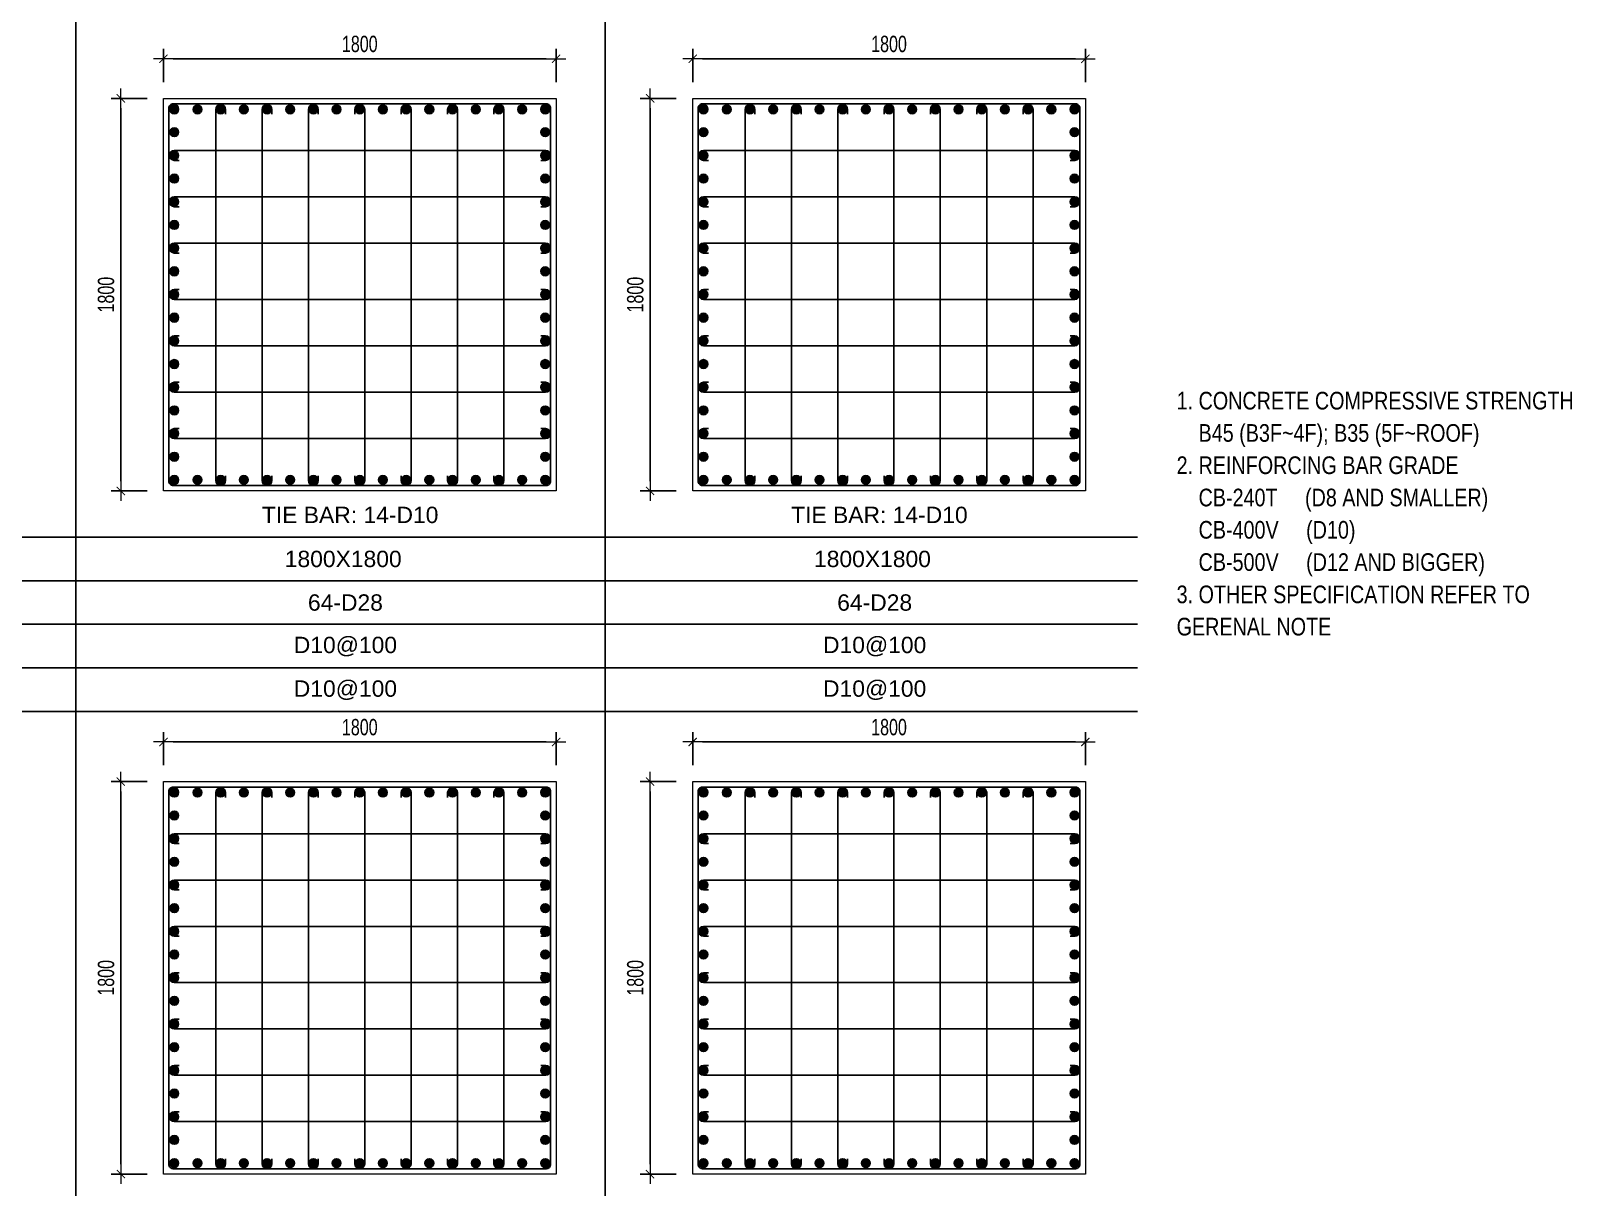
# Model space of a CAD drawing. Header units: millimetres. Extents: x 49323 to 380960, y -6102 to 181761.
# Drawn here: x 373276 to 380342, y 75208 to 80510 of the extents above; entities that cross this region are included whole.
import ezdxf
from ezdxf.enums import TextEntityAlignment as Align

# ---------------------------------------------------------------- set-up
doc = ezdxf.new("R2010")
doc.units = ezdxf.units.MM
doc.linetypes.add('CENTER2', pattern=[1.125, 0.75, -0.125, 0.125, -0.125])
doc.layers.get('Defpoints').update_dxf_attribs({"color": 151, "lineweight": 9})
for name, color, linetype in [('2', 2, 'Continuous'), ('CEN', 1, 'CENTER2'), ('STL', 3, 'Continuous'), ('TIT1', 3, 'Continuous')]:
    doc.layers.add(name, color=color, linetype=linetype)
doc.layers.add('NDC_S_CONTINUOUS', color=3, linetype='Continuous', lineweight=20)
doc.layers.add('NDC_S_DIM', color=1, linetype='Continuous', lineweight=15)
doc.styles.add('ARIAL', font='arial.ttf', dxfattribs={"width": 0.8})
doc.styles.add('NDC_ARIAL', font='arial.ttf', dxfattribs={"width": 0.85})
doc.styles.add('NDC_DIM', font='', dxfattribs={"width": 0.75})
doc.styles.get('NDC_DIM').set_extended_font_data('Dotum')
doc.dimstyles.new('NDC_dim_30', dxfattribs={"dimscale": 30, "dimtxt": 2.5, "dimasz": 1.5, "dimexe": 1.5, "dimexo": 2.5, "dimgap": 1, "dimtad": 1, "dimdec": 0, "dimzin": 0, "dimdsep": 46, "dimtxsty": 'NDC_DIM', "dimblk": 'DIMMARK', "dimcen": 0.09, "dimdle": 1.2, "dimclrd": 1, "dimclre": 1, "dimclrt": 3, "dimadec": 0, "dimazin": 0, "dimtfac": 1, "dimtdec": 0, "dimtix": 1, "dimtofl": 0, "dimtmove": 0, "dimatfit": 3, "dimfxl": 8, "dimfxlon": 1, "dimtolj": 1, "dimtzin": 0, "dimarcsym": 0})

# ---------------------------------------------------------------- blocks, each defined once
blk = doc.blocks.new('GN')
at = {"layer": 'TIT1', "insert": (0, 0), "char_height": 81, "width": 1996.298, "attachment_point": 1, "line_spacing_factor": 1.096296, "style": 'ARIAL'}
blk.add_mtext('\\A1;1. CONCRETE COMPRESSIVE STRENGTH\\P    B45 (B3F~4F); B35 (5F~ROOF)\\P2. REINFORCING BAR GRADE\\P    CB-240T     (D8 AND SMALLER)\\P    CB-400V     (D10)\\P    CB-500V     (D12 AND BIGGER)\\P3. OTHER SPECIFICATION REFER TO GERENAL NOTE ', dxfattribs=at)
blk = doc.blocks.new('DIMMARK')
at = {"layer": 'NDC_S_DIM', "color": 1}
blk.add_line((-1.5, 0), (1, 0), dxfattribs=at)
at = {"layer": 'NDC_S_DIM', "color": 2, "const_width": 0.1}
blk.add_lwpolyline([(-0.42, -0.42), (0.42, 0.42)], dxfattribs=at)
blk = doc.blocks.new('*D1981')
at = {"layer": 'Defpoints', "color": 0, "ltscale": 40, "transparency": 16777216}
for p in [(375683.9, 77249), (373883.9, 77067.4), (375683.9, 77067.4)]:
    blk.add_point(p, dxfattribs=at)
at = {"layer": 'NDC_S_DIM', "color": 1, "lineweight": -2, "ltscale": 40, "transparency": 16777216}
for p, q in [((373883.9, 77142.4), (373883.9, 77294)), ((373928.9, 77249), (375638.9, 77249)), ((375683.9, 77142.4), (375683.9, 77294))]:
    blk.add_line(p, q, dxfattribs=at)
at = {"layer": 'NDC_S_DIM', "color": 1, "lineweight": -2, "ltscale": 40, "transparency": 16777216, "xscale": 45, "yscale": 45, "zscale": 45, "rotation": 180}
blk.add_blockref('DIMMARK', (373883.9, 77249), dxfattribs=at)
at = {"layer": 'NDC_S_DIM', "color": 1, "lineweight": -2, "ltscale": 40, "transparency": 16777216, "xscale": 45, "yscale": 45, "zscale": 45}
blk.add_blockref('DIMMARK', (375683.9, 77249), dxfattribs=at)
at = {"layer": 'NDC_S_DIM', "color": 3, "ltscale": 40, "transparency": 16777216, "insert": (374783.9, 77316.6), "char_height": 75, "attachment_point": 5, "style": 'NDC_DIM'}
blk.add_mtext('\\A1;1800', dxfattribs=at)
blk = doc.blocks.new('*D1982')
at = {"layer": 'Defpoints', "color": 0, "ltscale": 40, "transparency": 16777216}
for p in [(373883.9, 77067.4), (373688.6, 75267.4), (373883.9, 75267.4)]:
    blk.add_point(p, dxfattribs=at)
at = {"layer": 'NDC_S_DIM', "color": 1, "lineweight": -2, "ltscale": 40, "transparency": 16777216}
for p, q in [((373808.9, 77067.4), (373643.6, 77067.4)), ((373688.6, 77022.4), (373688.6, 75312.4)), ((373808.9, 75267.4), (373643.6, 75267.4))]:
    blk.add_line(p, q, dxfattribs=at)
at = {"layer": 'NDC_S_DIM', "color": 1, "lineweight": -2, "ltscale": 40, "transparency": 16777216, "xscale": 45, "yscale": 45, "zscale": 45}
for p, rotation in [((373688.6, 77067.4), 90), ((373688.6, 75267.4), 270)]:
    blk.add_blockref('DIMMARK', p, dxfattribs=dict(at, rotation=rotation))
at = {"layer": 'NDC_S_DIM', "color": 3, "ltscale": 40, "transparency": 16777216, "insert": (373621, 76167.4), "char_height": 75, "attachment_point": 5, "rotation": 90, "style": 'NDC_DIM'}
blk.add_mtext('\\A1;1800', dxfattribs=at)
blk = doc.blocks.new('8')
at = {"layer": '2'}
blk.add_hatch(color=256, dxfattribs=at).paths.add_polyline_path([(20, 0, 0.386127), (1.9, 19.9), (-1.9, 19.9, 0.386127), (-20, 0, 1)])
blk.add_circle((0, 0), 20, dxfattribs=at)
blk = doc.blocks.new('5')
at = {"layer": 'CEN', "rotation": 180}
blk.add_blockref('8', (0, 0), dxfattribs=at)
blk = doc.blocks.new('*U1934')
at = {"layer": 'STL', "xscale": -1, "rotation": 270}
blk.add_blockref('5', (0, 0), dxfattribs=at)
blk = doc.blocks.new('*U1935')
at = {"layer": 'NDC_S_DIM', "color": 0, "linetype": 'ByBlock', "lineweight": -2, "transparency": 16777216}
for p in [(308694.2, 70751.5), (308800.5, 70751.5), (308906.8, 70751.5), (309013.1, 70751.5), (309119.4, 70751.5), (309225.6, 70751.5), (309331.9, 70751.5), (309438.2, 70751.5), (309544.5, 70751.5), (309650.7, 70751.5), (309757, 70751.5), (309863.3, 70751.5), (309969.6, 70751.5), (310075.9, 70751.5), (310182.1, 70751.5), (310288.4, 70751.5), (310394.7, 70751.5)]:
    blk.add_blockref('*U1934', p, dxfattribs=at)
blk = doc.blocks.new('*U1973')
at = {"layer": 'STL', "xscale": -1, "rotation": 270}
blk.add_blockref('5', (0, 0), dxfattribs=at)
blk = doc.blocks.new('*U1974')
at = {"layer": 'NDC_S_DIM', "color": 0, "linetype": 'ByBlock', "lineweight": -2, "transparency": 16777216}
for p in [(308694.2, 70751.5), (308800.5, 70751.5), (308906.8, 70751.5), (309013.1, 70751.5), (309119.4, 70751.5), (309225.6, 70751.5), (309331.9, 70751.5), (309438.2, 70751.5), (309544.5, 70751.5), (309650.7, 70751.5), (309757, 70751.5), (309863.3, 70751.5), (309969.6, 70751.5), (310075.9, 70751.5), (310182.1, 70751.5), (310288.4, 70751.5), (310394.7, 70751.5)]:
    blk.add_blockref('*U1973', p, dxfattribs=at)
blk = doc.blocks.new('*U1975')
at = {"layer": 'STL', "xscale": -1, "rotation": 270}
blk.add_blockref('5', (0, 0), dxfattribs=at)
blk = doc.blocks.new('*U1976')
at = {"layer": 'NDC_S_DIM', "color": 0, "linetype": 'ByBlock', "lineweight": -2, "transparency": 16777216}
for p in [(308694.2, 70751.5), (308800.5, 70751.5), (308906.8, 70751.5), (309013.1, 70751.5), (309119.4, 70751.5), (309225.6, 70751.5), (309331.9, 70751.5), (309438.2, 70751.5), (309544.5, 70751.5), (309650.7, 70751.5), (309757, 70751.5), (309863.3, 70751.5), (309969.6, 70751.5), (310075.9, 70751.5), (310182.1, 70751.5), (310288.4, 70751.5), (310394.7, 70751.5)]:
    blk.add_blockref('*U1975', p, dxfattribs=at)
blk = doc.blocks.new('*U1977')
at = {"layer": 'STL', "xscale": -1, "rotation": 270}
blk.add_blockref('5', (0, 0), dxfattribs=at)
blk = doc.blocks.new('*U1978')
at = {"layer": 'NDC_S_DIM', "color": 0, "linetype": 'ByBlock', "lineweight": -2, "transparency": 16777216}
for p in [(308694.2, 70751.5), (308800.5, 70751.5), (308906.8, 70751.5), (309013.1, 70751.5), (309119.4, 70751.5), (309225.6, 70751.5), (309331.9, 70751.5), (309438.2, 70751.5), (309544.5, 70751.5), (309650.7, 70751.5), (309757, 70751.5), (309863.3, 70751.5), (309969.6, 70751.5), (310075.9, 70751.5), (310182.1, 70751.5), (310288.4, 70751.5), (310394.7, 70751.5)]:
    blk.add_blockref('*U1977', p, dxfattribs=at)
blk = doc.blocks.new('*D1983')
at = {"layer": 'Defpoints', "color": 0, "ltscale": 40, "transparency": 16777216}
for p in [(375683.9, 80381.7), (373883.9, 80200.1), (375683.9, 80200.1)]:
    blk.add_point(p, dxfattribs=at)
at = {"layer": 'NDC_S_DIM', "color": 1, "lineweight": -2, "ltscale": 40, "transparency": 16777216}
for p, q in [((373883.9, 80275.1), (373883.9, 80426.7)), ((375683.9, 80275.1), (375683.9, 80426.7)), ((373928.9, 80381.7), (375638.9, 80381.7))]:
    blk.add_line(p, q, dxfattribs=at)
at = {"layer": 'NDC_S_DIM', "color": 1, "lineweight": -2, "ltscale": 40, "transparency": 16777216, "xscale": 45, "yscale": 45, "zscale": 45, "rotation": 180}
blk.add_blockref('DIMMARK', (373883.9, 80381.7), dxfattribs=at)
at = {"layer": 'NDC_S_DIM', "color": 1, "lineweight": -2, "ltscale": 40, "transparency": 16777216, "xscale": 45, "yscale": 45, "zscale": 45}
blk.add_blockref('DIMMARK', (375683.9, 80381.7), dxfattribs=at)
at = {"layer": 'NDC_S_DIM', "color": 3, "ltscale": 40, "transparency": 16777216, "insert": (374783.9, 80449.3), "char_height": 75, "attachment_point": 5, "style": 'NDC_DIM'}
blk.add_mtext('\\A1;1800', dxfattribs=at)
blk = doc.blocks.new('*D1984')
at = {"layer": 'Defpoints', "color": 0, "ltscale": 40, "transparency": 16777216}
for p in [(373883.9, 80200.1), (373688.6, 78400.1), (373883.9, 78400.1)]:
    blk.add_point(p, dxfattribs=at)
at = {"layer": 'NDC_S_DIM', "color": 1, "lineweight": -2, "ltscale": 40, "transparency": 16777216}
for p, q in [((373808.9, 80200.1), (373643.6, 80200.1)), ((373688.6, 80155.1), (373688.6, 78445.1)), ((373808.9, 78400.1), (373643.6, 78400.1))]:
    blk.add_line(p, q, dxfattribs=at)
at = {"layer": 'NDC_S_DIM', "color": 1, "lineweight": -2, "ltscale": 40, "transparency": 16777216, "xscale": 45, "yscale": 45, "zscale": 45}
for p, rotation in [((373688.6, 80200.1), 90), ((373688.6, 78400.1), 270)]:
    blk.add_blockref('DIMMARK', p, dxfattribs=dict(at, rotation=rotation))
at = {"layer": 'NDC_S_DIM', "color": 3, "ltscale": 40, "transparency": 16777216, "insert": (373621, 79300.1), "char_height": 75, "attachment_point": 5, "rotation": 90, "style": 'NDC_DIM'}
blk.add_mtext('\\A1;1800', dxfattribs=at)
blk = doc.blocks.new('*U1971')
at = {"layer": 'STL', "xscale": -1, "rotation": 270}
blk.add_blockref('5', (0, 0), dxfattribs=at)
blk = doc.blocks.new('*U1972')
at = {"layer": 'NDC_S_DIM', "color": 0, "linetype": 'ByBlock', "lineweight": -2, "transparency": 16777216}
for p in [(308694.2, 70751.5), (308800.5, 70751.5), (308906.8, 70751.5), (309013.1, 70751.5), (309119.4, 70751.5), (309225.6, 70751.5), (309331.9, 70751.5), (309438.2, 70751.5), (309544.5, 70751.5), (309650.7, 70751.5), (309757, 70751.5), (309863.3, 70751.5), (309969.6, 70751.5), (310075.9, 70751.5), (310182.1, 70751.5), (310288.4, 70751.5), (310394.7, 70751.5)]:
    blk.add_blockref('*U1971', p, dxfattribs=at)
blk = doc.blocks.new('*U1936')
at = {"layer": 'STL', "xscale": -1, "rotation": 270}
blk.add_blockref('5', (0, 0), dxfattribs=at)
blk = doc.blocks.new('*U1937')
at = {"layer": 'NDC_S_DIM', "color": 0, "linetype": 'ByBlock', "lineweight": -2, "transparency": 16777216}
for p in [(308694.2, 70751.5), (308800.5, 70751.5), (308906.8, 70751.5), (309013.1, 70751.5), (309119.4, 70751.5), (309225.6, 70751.5), (309331.9, 70751.5), (309438.2, 70751.5), (309544.5, 70751.5), (309650.7, 70751.5), (309757, 70751.5), (309863.3, 70751.5), (309969.6, 70751.5), (310075.9, 70751.5), (310182.1, 70751.5), (310288.4, 70751.5), (310394.7, 70751.5)]:
    blk.add_blockref('*U1936', p, dxfattribs=at)
blk = doc.blocks.new('*U1938')
at = {"layer": 'STL', "xscale": -1, "rotation": 270}
blk.add_blockref('5', (0, 0), dxfattribs=at)
blk = doc.blocks.new('*U1939')
at = {"layer": 'NDC_S_DIM', "color": 0, "linetype": 'ByBlock', "lineweight": -2, "transparency": 16777216}
for p in [(308694.2, 70751.5), (308800.5, 70751.5), (308906.8, 70751.5), (309013.1, 70751.5), (309119.4, 70751.5), (309225.6, 70751.5), (309331.9, 70751.5), (309438.2, 70751.5), (309544.5, 70751.5), (309650.7, 70751.5), (309757, 70751.5), (309863.3, 70751.5), (309969.6, 70751.5), (310075.9, 70751.5), (310182.1, 70751.5), (310288.4, 70751.5), (310394.7, 70751.5)]:
    blk.add_blockref('*U1938', p, dxfattribs=at)
blk = doc.blocks.new('*U1969')
at = {"layer": 'STL', "xscale": -1, "rotation": 270}
blk.add_blockref('5', (0, 0), dxfattribs=at)
blk = doc.blocks.new('*U1970')
at = {"layer": 'NDC_S_DIM', "color": 0, "linetype": 'ByBlock', "lineweight": -2, "transparency": 16777216}
for p in [(308694.2, 70751.5), (308800.5, 70751.5), (308906.8, 70751.5), (309013.1, 70751.5), (309119.4, 70751.5), (309225.6, 70751.5), (309331.9, 70751.5), (309438.2, 70751.5), (309544.5, 70751.5), (309650.7, 70751.5), (309757, 70751.5), (309863.3, 70751.5), (309969.6, 70751.5), (310075.9, 70751.5), (310182.1, 70751.5), (310288.4, 70751.5), (310394.7, 70751.5)]:
    blk.add_blockref('*U1969', p, dxfattribs=at)
blk = doc.blocks.new('*D1988')
at = {"layer": 'Defpoints', "color": 0, "ltscale": 40, "transparency": 16777216}
for p in [(378110, 77249), (376310, 77067.4), (378110, 77067.4)]:
    blk.add_point(p, dxfattribs=at)
at = {"layer": 'NDC_S_DIM', "color": 1, "lineweight": -2, "ltscale": 40, "transparency": 16777216}
for p, q in [((376310, 77142.4), (376310, 77294)), ((376355, 77249), (378065, 77249)), ((378110, 77142.4), (378110, 77294))]:
    blk.add_line(p, q, dxfattribs=at)
at = {"layer": 'NDC_S_DIM', "color": 1, "lineweight": -2, "ltscale": 40, "transparency": 16777216, "xscale": 45, "yscale": 45, "zscale": 45, "rotation": 180}
blk.add_blockref('DIMMARK', (376310, 77249), dxfattribs=at)
at = {"layer": 'NDC_S_DIM', "color": 1, "lineweight": -2, "ltscale": 40, "transparency": 16777216, "xscale": 45, "yscale": 45, "zscale": 45}
blk.add_blockref('DIMMARK', (378110, 77249), dxfattribs=at)
at = {"layer": 'NDC_S_DIM', "color": 3, "ltscale": 40, "transparency": 16777216, "insert": (377210, 77316.6), "char_height": 75, "attachment_point": 5, "style": 'NDC_DIM'}
blk.add_mtext('\\A1;1800', dxfattribs=at)
blk = doc.blocks.new('*D1989')
at = {"layer": 'Defpoints', "color": 0, "ltscale": 40, "transparency": 16777216}
for p in [(376310, 77067.4), (376114.7, 75267.4), (376310, 75267.4)]:
    blk.add_point(p, dxfattribs=at)
at = {"layer": 'NDC_S_DIM', "color": 1, "lineweight": -2, "ltscale": 40, "transparency": 16777216}
for p, q in [((376235, 77067.4), (376069.7, 77067.4)), ((376114.7, 77022.4), (376114.7, 75312.4)), ((376235, 75267.4), (376069.7, 75267.4))]:
    blk.add_line(p, q, dxfattribs=at)
at = {"layer": 'NDC_S_DIM', "color": 1, "lineweight": -2, "ltscale": 40, "transparency": 16777216, "xscale": 45, "yscale": 45, "zscale": 45}
for p, rotation in [((376114.7, 77067.4), 90), ((376114.7, 75267.4), 270)]:
    blk.add_blockref('DIMMARK', p, dxfattribs=dict(at, rotation=rotation))
at = {"layer": 'NDC_S_DIM', "color": 3, "ltscale": 40, "transparency": 16777216, "insert": (376047.1, 76167.4), "char_height": 75, "attachment_point": 5, "rotation": 90, "style": 'NDC_DIM'}
blk.add_mtext('\\A1;1800', dxfattribs=at)
blk = doc.blocks.new('*U1946')
at = {"layer": 'STL', "xscale": -1, "rotation": 270}
blk.add_blockref('5', (0, 0), dxfattribs=at)
blk = doc.blocks.new('*U1947')
at = {"layer": 'NDC_S_DIM', "color": 0, "linetype": 'ByBlock', "lineweight": -2, "transparency": 16777216}
for p in [(308694.2, 70751.5), (308800.5, 70751.5), (308906.8, 70751.5), (309013.1, 70751.5), (309119.4, 70751.5), (309225.6, 70751.5), (309331.9, 70751.5), (309438.2, 70751.5), (309544.5, 70751.5), (309650.7, 70751.5), (309757, 70751.5), (309863.3, 70751.5), (309969.6, 70751.5), (310075.9, 70751.5), (310182.1, 70751.5), (310288.4, 70751.5), (310394.7, 70751.5)]:
    blk.add_blockref('*U1946', p, dxfattribs=at)
blk = doc.blocks.new('*U1963')
at = {"layer": 'STL', "xscale": -1, "rotation": 270}
blk.add_blockref('5', (0, 0), dxfattribs=at)
blk = doc.blocks.new('*U1964')
at = {"layer": 'NDC_S_DIM', "color": 0, "linetype": 'ByBlock', "lineweight": -2, "transparency": 16777216}
for p in [(308694.2, 70751.5), (308800.5, 70751.5), (308906.8, 70751.5), (309013.1, 70751.5), (309119.4, 70751.5), (309225.6, 70751.5), (309331.9, 70751.5), (309438.2, 70751.5), (309544.5, 70751.5), (309650.7, 70751.5), (309757, 70751.5), (309863.3, 70751.5), (309969.6, 70751.5), (310075.9, 70751.5), (310182.1, 70751.5), (310288.4, 70751.5), (310394.7, 70751.5)]:
    blk.add_blockref('*U1963', p, dxfattribs=at)
blk = doc.blocks.new('*U1930')
at = {"layer": 'STL', "xscale": -1, "rotation": 270}
blk.add_blockref('5', (0, 0), dxfattribs=at)
blk = doc.blocks.new('*U1931')
at = {"layer": 'NDC_S_DIM', "color": 0, "linetype": 'ByBlock', "lineweight": -2, "transparency": 16777216}
for p in [(308694.2, 70751.5), (308800.5, 70751.5), (308906.8, 70751.5), (309013.1, 70751.5), (309119.4, 70751.5), (309225.6, 70751.5), (309331.9, 70751.5), (309438.2, 70751.5), (309544.5, 70751.5), (309650.7, 70751.5), (309757, 70751.5), (309863.3, 70751.5), (309969.6, 70751.5), (310075.9, 70751.5), (310182.1, 70751.5), (310288.4, 70751.5), (310394.7, 70751.5)]:
    blk.add_blockref('*U1930', p, dxfattribs=at)
blk = doc.blocks.new('*U1944')
at = {"layer": 'STL', "xscale": -1, "rotation": 270}
blk.add_blockref('5', (0, 0), dxfattribs=at)
blk = doc.blocks.new('*U1945')
at = {"layer": 'NDC_S_DIM', "color": 0, "linetype": 'ByBlock', "lineweight": -2, "transparency": 16777216}
for p in [(308694.2, 70751.5), (308800.5, 70751.5), (308906.8, 70751.5), (309013.1, 70751.5), (309119.4, 70751.5), (309225.6, 70751.5), (309331.9, 70751.5), (309438.2, 70751.5), (309544.5, 70751.5), (309650.7, 70751.5), (309757, 70751.5), (309863.3, 70751.5), (309969.6, 70751.5), (310075.9, 70751.5), (310182.1, 70751.5), (310288.4, 70751.5), (310394.7, 70751.5)]:
    blk.add_blockref('*U1944', p, dxfattribs=at)
blk = doc.blocks.new('*D1990')
at = {"layer": 'Defpoints', "color": 0, "ltscale": 40, "transparency": 16777216}
for p in [(378110, 80381.7), (376310, 80200.1), (378110, 80200.1)]:
    blk.add_point(p, dxfattribs=at)
at = {"layer": 'NDC_S_DIM', "color": 1, "lineweight": -2, "ltscale": 40, "transparency": 16777216}
for p, q in [((376310, 80275.1), (376310, 80426.7)), ((378110, 80275.1), (378110, 80426.7)), ((376355, 80381.7), (378065, 80381.7))]:
    blk.add_line(p, q, dxfattribs=at)
at = {"layer": 'NDC_S_DIM', "color": 1, "lineweight": -2, "ltscale": 40, "transparency": 16777216, "xscale": 45, "yscale": 45, "zscale": 45, "rotation": 180}
blk.add_blockref('DIMMARK', (376310, 80381.7), dxfattribs=at)
at = {"layer": 'NDC_S_DIM', "color": 1, "lineweight": -2, "ltscale": 40, "transparency": 16777216, "xscale": 45, "yscale": 45, "zscale": 45}
blk.add_blockref('DIMMARK', (378110, 80381.7), dxfattribs=at)
at = {"layer": 'NDC_S_DIM', "color": 3, "ltscale": 40, "transparency": 16777216, "insert": (377210, 80449.3), "char_height": 75, "attachment_point": 5, "style": 'NDC_DIM'}
blk.add_mtext('\\A1;1800', dxfattribs=at)
blk = doc.blocks.new('*D1991')
at = {"layer": 'Defpoints', "color": 0, "ltscale": 40, "transparency": 16777216}
for p in [(376310, 80200.1), (376114.7, 78400.1), (376310, 78400.1)]:
    blk.add_point(p, dxfattribs=at)
at = {"layer": 'NDC_S_DIM', "color": 1, "lineweight": -2, "ltscale": 40, "transparency": 16777216}
for p, q in [((376235, 80200.1), (376069.7, 80200.1)), ((376114.7, 80155.1), (376114.7, 78445.1)), ((376235, 78400.1), (376069.7, 78400.1))]:
    blk.add_line(p, q, dxfattribs=at)
at = {"layer": 'NDC_S_DIM', "color": 1, "lineweight": -2, "ltscale": 40, "transparency": 16777216, "xscale": 45, "yscale": 45, "zscale": 45}
for p, rotation in [((376114.7, 80200.1), 90), ((376114.7, 78400.1), 270)]:
    blk.add_blockref('DIMMARK', p, dxfattribs=dict(at, rotation=rotation))
at = {"layer": 'NDC_S_DIM', "color": 3, "ltscale": 40, "transparency": 16777216, "insert": (376047.1, 79300.1), "char_height": 75, "attachment_point": 5, "rotation": 90, "style": 'NDC_DIM'}
blk.add_mtext('\\A1;1800', dxfattribs=at)
blk = doc.blocks.new('*U1965')
at = {"layer": 'STL', "xscale": -1, "rotation": 270}
blk.add_blockref('5', (0, 0), dxfattribs=at)
blk = doc.blocks.new('*U1966')
at = {"layer": 'NDC_S_DIM', "color": 0, "linetype": 'ByBlock', "lineweight": -2, "transparency": 16777216}
for p in [(308694.2, 70751.5), (308800.5, 70751.5), (308906.8, 70751.5), (309013.1, 70751.5), (309119.4, 70751.5), (309225.6, 70751.5), (309331.9, 70751.5), (309438.2, 70751.5), (309544.5, 70751.5), (309650.7, 70751.5), (309757, 70751.5), (309863.3, 70751.5), (309969.6, 70751.5), (310075.9, 70751.5), (310182.1, 70751.5), (310288.4, 70751.5), (310394.7, 70751.5)]:
    blk.add_blockref('*U1965', p, dxfattribs=at)
blk = doc.blocks.new('*U1950')
at = {"layer": 'STL', "xscale": -1, "rotation": 270}
blk.add_blockref('5', (0, 0), dxfattribs=at)
blk = doc.blocks.new('*U1929')
at = {"layer": 'NDC_S_DIM', "color": 0, "linetype": 'ByBlock', "lineweight": -2, "transparency": 16777216}
for p in [(308694.2, 70751.5), (308800.5, 70751.5), (308906.8, 70751.5), (309013.1, 70751.5), (309119.4, 70751.5), (309225.6, 70751.5), (309331.9, 70751.5), (309438.2, 70751.5), (309544.5, 70751.5), (309650.7, 70751.5), (309757, 70751.5), (309863.3, 70751.5), (309969.6, 70751.5), (310075.9, 70751.5), (310182.1, 70751.5), (310288.4, 70751.5), (310394.7, 70751.5)]:
    blk.add_blockref('*U1950', p, dxfattribs=at)
blk = doc.blocks.new('*U1955')
at = {"layer": 'STL', "xscale": -1, "rotation": 270}
blk.add_blockref('5', (0, 0), dxfattribs=at)
blk = doc.blocks.new('*U1956')
at = {"layer": 'NDC_S_DIM', "color": 0, "linetype": 'ByBlock', "lineweight": -2, "transparency": 16777216}
for p in [(308694.2, 70751.5), (308800.5, 70751.5), (308906.8, 70751.5), (309013.1, 70751.5), (309119.4, 70751.5), (309225.6, 70751.5), (309331.9, 70751.5), (309438.2, 70751.5), (309544.5, 70751.5), (309650.7, 70751.5), (309757, 70751.5), (309863.3, 70751.5), (309969.6, 70751.5), (310075.9, 70751.5), (310182.1, 70751.5), (310288.4, 70751.5), (310394.7, 70751.5)]:
    blk.add_blockref('*U1955', p, dxfattribs=at)
blk = doc.blocks.new('*U1957')
at = {"layer": 'STL', "xscale": -1, "rotation": 270}
blk.add_blockref('5', (0, 0), dxfattribs=at)
blk = doc.blocks.new('*U1958')
at = {"layer": 'NDC_S_DIM', "color": 0, "linetype": 'ByBlock', "lineweight": -2, "transparency": 16777216}
for p in [(308694.2, 70751.5), (308800.5, 70751.5), (308906.8, 70751.5), (309013.1, 70751.5), (309119.4, 70751.5), (309225.6, 70751.5), (309331.9, 70751.5), (309438.2, 70751.5), (309544.5, 70751.5), (309650.7, 70751.5), (309757, 70751.5), (309863.3, 70751.5), (309969.6, 70751.5), (310075.9, 70751.5), (310182.1, 70751.5), (310288.4, 70751.5), (310394.7, 70751.5)]:
    blk.add_blockref('*U1957', p, dxfattribs=at)

msp = doc.modelspace()

# ---------------------------------------------------------------- linework, layer by layer
at = {"layer": '2', "lineweight": -2, "ltscale": 1000}
for points in [[(375658.9, 80155.1), (375658.9, 78445.1, -0.414214), (375638.9, 78425.1), (373928.9, 78425.1, -0.414214), (373908.9, 78445.1), (373908.9, 80155.1, -0.414214), (373928.9, 80175.1), (375638.9, 80175.1, -0.414214)], [(378085, 80155.1), (378085, 78445.1, -0.414214), (378065, 78425.1), (376355, 78425.1, -0.414214), (376335, 78445.1), (376335, 80155.1, -0.414214), (376355, 80175.1), (378065, 80175.1, -0.414214)], [(375658.9, 77022.4), (375658.9, 75312.4, -0.414214), (375638.9, 75292.4), (373928.9, 75292.4, -0.414214), (373908.9, 75312.4), (373908.9, 77022.4, -0.414214), (373928.9, 77042.4), (375638.9, 77042.4, -0.414214)], [(378085, 77022.4), (378085, 75312.4, -0.414214), (378065, 75292.4), (376355, 75292.4, -0.414214), (376335, 75312.4), (376335, 77022.4, -0.414214), (376355, 77042.4), (378065, 77042.4, -0.414214)]]:
    msp.add_lwpolyline(points, format="xyb", close=True, dxfattribs=at)
at = {"layer": '2'}
for points in [[(374168.8, 78469.8), (374168.8, 78447.6, -1), (374123.8, 78447.6), (374123.8, 80149.6, -1), (374168.8, 80149.6), (374168.8, 80127.5)], [(374381.3, 78469.8), (374381.3, 78447.6, -1), (374336.3, 78447.6), (374336.3, 80149.6, -1), (374381.3, 80149.6), (374381.3, 80127.5)], [(374593.9, 78469.8), (374593.9, 78447.6, -1), (374548.9, 78447.6), (374548.9, 80149.6, -1), (374593.9, 80149.6), (374593.9, 80127.5)], [(374761.4, 78469.8), (374761.4, 78447.6, 1), (374806.5, 78447.6), (374806.5, 80149.6, 1), (374761.4, 80149.6), (374761.4, 80127.5)], [(374974, 78469.8), (374974, 78447.6, 1), (375019, 78447.6), (375019, 80149.6, 1), (374974, 80149.6), (374974, 80127.5)], [(375186.6, 78469.8), (375186.6, 78447.6, 1), (375231.6, 78447.6), (375231.6, 80149.6, 1), (375186.6, 80149.6), (375186.6, 80127.5)], [(375399.1, 78469.8), (375399.1, 78447.6, 1), (375444.1, 78447.6), (375444.1, 80149.6, 1), (375399.1, 80149.6), (375399.1, 80127.5)], [(376594.9, 78469.8), (376594.9, 78447.6, -1), (376549.9, 78447.6), (376549.9, 80149.6, -1), (376594.9, 80149.6), (376594.9, 80127.5)], [(376807.4, 78469.8), (376807.4, 78447.6, -1), (376762.4, 78447.6), (376762.4, 80149.6, -1), (376807.4, 80149.6), (376807.4, 80127.5)], [(377020, 78469.8), (377020, 78447.6, -1), (376975, 78447.6), (376975, 80149.6, -1), (377020, 80149.6), (377020, 80127.5)], [(377187.5, 78469.8), (377187.5, 78447.6, 1), (377232.6, 78447.6), (377232.6, 80149.6, 1), (377187.5, 80149.6), (377187.5, 80127.5)], [(377400.1, 78469.8), (377400.1, 78447.6, 1), (377445.1, 78447.6), (377445.1, 80149.6, 1), (377400.1, 80149.6), (377400.1, 80127.5)], [(377612.6, 78469.8), (377612.6, 78447.6, 1), (377657.7, 78447.6), (377657.7, 80149.6, 1), (377612.6, 80149.6), (377612.6, 80127.5)], [(377825.2, 78469.8), (377825.2, 78447.6, 1), (377870.2, 78447.6), (377870.2, 80149.6, 1), (377825.2, 80149.6), (377825.2, 80127.5)], [(373955.9, 79916), (373933.7, 79916, -1), (373933.7, 79961.1), (375635.8, 79961.1, -1), (375635.8, 79916), (375613.6, 79916)], [(376382, 79916), (376359.8, 79916, -1), (376359.8, 79961.1), (378061.9, 79961.1, -1), (378061.9, 79916), (378039.7, 79916)], [(373955.9, 79703.5), (373933.7, 79703.5, -1), (373933.7, 79748.5), (375635.8, 79748.5, -1), (375635.8, 79703.5), (375613.6, 79703.5)], [(376382, 79703.5), (376359.8, 79703.5, -1), (376359.8, 79748.5), (378061.9, 79748.5, -1), (378061.9, 79703.5), (378039.7, 79703.5)], [(373955.9, 79490.9), (373933.7, 79490.9, -1), (373933.7, 79535.9), (375635.8, 79535.9, -1), (375635.8, 79490.9), (375613.6, 79490.9)], [(376382, 79490.9), (376359.8, 79490.9, -1), (376359.8, 79535.9), (378061.9, 79535.9, -1), (378061.9, 79490.9), (378039.7, 79490.9)], [(373955.9, 79323.4), (373933.7, 79323.4, 1), (373933.7, 79278.4), (375635.8, 79278.4, 1), (375635.8, 79323.4), (375613.6, 79323.4)], [(376382, 79323.4), (376359.8, 79323.4, 1), (376359.8, 79278.4), (378061.9, 79278.4, 1), (378061.9, 79323.4), (378039.7, 79323.4)], [(373955.9, 79110.8), (373933.7, 79110.8, 1), (373933.7, 79065.8), (375635.8, 79065.8, 1), (375635.8, 79110.8), (375613.6, 79110.8)], [(376382, 79110.8), (376359.8, 79110.8, 1), (376359.8, 79065.8), (378061.9, 79065.8, 1), (378061.9, 79110.8), (378039.7, 79110.8)], [(373955.9, 78898.3), (373933.7, 78898.3, 1), (373933.7, 78853.2), (375635.8, 78853.2, 1), (375635.8, 78898.3), (375613.6, 78898.3)], [(376382, 78898.3), (376359.8, 78898.3, 1), (376359.8, 78853.2), (378061.9, 78853.2, 1), (378061.9, 78898.3), (378039.7, 78898.3)], [(373955.9, 78685.7), (373933.7, 78685.7, 1), (373933.7, 78640.7), (375635.8, 78640.7, 1), (375635.8, 78685.7), (375613.6, 78685.7)], [(376382, 78685.7), (376359.8, 78685.7, 1), (376359.8, 78640.7), (378061.9, 78640.7, 1), (378061.9, 78685.7), (378039.7, 78685.7)], [(374168.8, 75337.1), (374168.8, 75314.9, -1), (374123.8, 75314.9), (374123.8, 77016.9, -1), (374168.8, 77016.9), (374168.8, 76994.8)], [(374381.3, 75337.1), (374381.3, 75314.9, -1), (374336.3, 75314.9), (374336.3, 77016.9, -1), (374381.3, 77016.9), (374381.3, 76994.8)], [(374593.9, 75337.1), (374593.9, 75314.9, -1), (374548.9, 75314.9), (374548.9, 77016.9, -1), (374593.9, 77016.9), (374593.9, 76994.8)], [(374761.4, 75337.1), (374761.4, 75314.9, 1), (374806.5, 75314.9), (374806.5, 77016.9, 1), (374761.4, 77016.9), (374761.4, 76994.8)], [(374974, 75337.1), (374974, 75314.9, 1), (375019, 75314.9), (375019, 77016.9, 1), (374974, 77016.9), (374974, 76994.8)], [(375186.6, 75337.1), (375186.6, 75314.9, 1), (375231.6, 75314.9), (375231.6, 77016.9, 1), (375186.6, 77016.9), (375186.6, 76994.8)], [(375399.1, 75337.1), (375399.1, 75314.9, 1), (375444.1, 75314.9), (375444.1, 77016.9, 1), (375399.1, 77016.9), (375399.1, 76994.8)], [(376594.9, 75337.1), (376594.9, 75314.9, -1), (376549.9, 75314.9), (376549.9, 77016.9, -1), (376594.9, 77016.9), (376594.9, 76994.8)], [(376807.4, 75337.1), (376807.4, 75314.9, -1), (376762.4, 75314.9), (376762.4, 77016.9, -1), (376807.4, 77016.9), (376807.4, 76994.8)], [(377020, 75337.1), (377020, 75314.9, -1), (376975, 75314.9), (376975, 77016.9, -1), (377020, 77016.9), (377020, 76994.8)], [(377187.5, 75337.1), (377187.5, 75314.9, 1), (377232.6, 75314.9), (377232.6, 77016.9, 1), (377187.5, 77016.9), (377187.5, 76994.8)], [(377400.1, 75337.1), (377400.1, 75314.9, 1), (377445.1, 75314.9), (377445.1, 77016.9, 1), (377400.1, 77016.9), (377400.1, 76994.8)], [(377612.6, 75337.1), (377612.6, 75314.9, 1), (377657.7, 75314.9), (377657.7, 77016.9, 1), (377612.6, 77016.9), (377612.6, 76994.8)], [(377825.2, 75337.1), (377825.2, 75314.9, 1), (377870.2, 75314.9), (377870.2, 77016.9, 1), (377825.2, 77016.9), (377825.2, 76994.8)], [(373955.9, 76783.3), (373933.7, 76783.3, -1), (373933.7, 76828.4), (375635.8, 76828.4, -1), (375635.8, 76783.3), (375613.6, 76783.3)], [(376382, 76783.3), (376359.8, 76783.3, -1), (376359.8, 76828.4), (378061.9, 76828.4, -1), (378061.9, 76783.3), (378039.7, 76783.3)], [(373955.9, 76570.8), (373933.7, 76570.8, -1), (373933.7, 76615.8), (375635.8, 76615.8, -1), (375635.8, 76570.8), (375613.6, 76570.8)], [(376382, 76570.8), (376359.8, 76570.8, -1), (376359.8, 76615.8), (378061.9, 76615.8, -1), (378061.9, 76570.8), (378039.7, 76570.8)], [(373955.9, 76358.2), (373933.7, 76358.2, -1), (373933.7, 76403.2), (375635.8, 76403.2, -1), (375635.8, 76358.2), (375613.6, 76358.2)], [(376382, 76358.2), (376359.8, 76358.2, -1), (376359.8, 76403.2), (378061.9, 76403.2, -1), (378061.9, 76358.2), (378039.7, 76358.2)], [(373955.9, 76190.7), (373933.7, 76190.7, 1), (373933.7, 76145.7), (375635.8, 76145.7, 1), (375635.8, 76190.7), (375613.6, 76190.7)], [(376382, 76190.7), (376359.8, 76190.7, 1), (376359.8, 76145.7), (378061.9, 76145.7, 1), (378061.9, 76190.7), (378039.7, 76190.7)], [(373955.9, 75978.1), (373933.7, 75978.1, 1), (373933.7, 75933.1), (375635.8, 75933.1, 1), (375635.8, 75978.1), (375613.6, 75978.1)], [(376382, 75978.1), (376359.8, 75978.1, 1), (376359.8, 75933.1), (378061.9, 75933.1, 1), (378061.9, 75978.1), (378039.7, 75978.1)], [(373955.9, 75765.6), (373933.7, 75765.6, 1), (373933.7, 75720.5), (375635.8, 75720.5, 1), (375635.8, 75765.6), (375613.6, 75765.6)], [(376382, 75765.6), (376359.8, 75765.6, 1), (376359.8, 75720.5), (378061.9, 75720.5, 1), (378061.9, 75765.6), (378039.7, 75765.6)], [(373955.9, 75553), (373933.7, 75553, 1), (373933.7, 75508), (375635.8, 75508, 1), (375635.8, 75553), (375613.6, 75553)], [(376382, 75553), (376359.8, 75553, 1), (376359.8, 75508), (378061.9, 75508, 1), (378061.9, 75553), (378039.7, 75553)]]:
    msp.add_lwpolyline(points, format="xyb", dxfattribs=at)
at = {"layer": 'NDC_S_CONTINUOUS', "ltscale": 70}
for points in [[(375683.9, 80200.1), (375683.9, 78400.1), (373883.9, 78400.1), (373883.9, 80200.1), (375683.9, 80200.1)], [(378110, 80200.1), (378110, 78400.1), (376310, 78400.1), (376310, 80200.1), (378110, 80200.1)], [(375683.9, 77067.4), (375683.9, 75267.4), (373883.9, 75267.4), (373883.9, 77067.4), (375683.9, 77067.4)], [(378110, 77067.4), (378110, 75267.4), (376310, 75267.4), (376310, 77067.4), (378110, 77067.4)]]:
    msp.add_lwpolyline(points, dxfattribs=at)
at = {"layer": 'TIT1'}
for p, q in [((373482.1, 83894), (373482.1, 67994)), ((375908.2, 83894), (375908.2, 67994)), ((378348.7, 77388.6), (364149.8, 77388.6))]:
    msp.add_line(p, q, dxfattribs=at)
at = {"layer": 'TIT1', "color": 8}
for p, q in [((378348.7, 78188.6), (364149.8, 78188.6)), ((378348.7, 77988.6), (364149.8, 77988.6)), ((378348.7, 77788.6), (364149.8, 77788.6)), ((378348.7, 77588.6), (364149.8, 77588.6))]:
    msp.add_line(p, q, dxfattribs=at)

# ---------------------------------------------------------------- block references
at = {"layer": 'NDC_S_DIM', "xscale": -1}
for name, p, rotation in [('*U1939', (303182.2, -230243.6), 270), ('*U1970', (304882.6, -230243.6), 270), ('*U1956', (305608.3, -230243.6), 270), ('*U1958', (307308.7, -230243.6), 270), ('*U1937', (65239.5, 149202.2), 180), ('*U1929', (67665.6, 149202.2), 180), ('*U1976', (303182.2, -233376.3), 270), ('*U1978', (304882.6, -233376.3), 270), ('*U1931', (305608.3, -233376.3), 270), ('*U1945', (307308.7, -233376.3), 270), ('*U1974', (65239.5, 146069.5), 180), ('*U1964', (67665.6, 146069.5), 180)]:
    msp.add_blockref(name, p, dxfattribs=dict(at, rotation=rotation))
at = {"layer": 'NDC_S_DIM'}
for name, p in [('*U1972', (65239.5, 9398.1)), ('*U1966', (67665.6, 9398.1)), ('GN', (378528.4, 78854.5)), ('*U1935', (65239.5, 6265.4)), ('*U1947', (67665.6, 6265.4))]:
    msp.add_blockref(name, p, dxfattribs=at)

# ---------------------------------------------------------------- texts
at = {"layer": 'TIT1', "style": 'NDC_ARIAL'}
for s, p in [('TIE BAR: 14-D10', (374739.8, 78290.3)), ('TIE BAR: 14-D10', (377165.9, 78290.3)), ('64-D28', (374718.1, 77888.4)), ('64-D28', (377144.2, 77888.4)), ('D10@100', (374718.1, 77688.4)), ('D10@100', (377144.2, 77688.4)), ('D10@100', (374718.1, 77488.4)), ('D10@100', (377144.2, 77488.4))]:
    msp.add_text(s, height=75, dxfattribs=at).set_placement(p, align=Align.MIDDLE)
at = {"layer": 'TIT1', "color": 6, "style": 'NDC_ARIAL'}
for p in [(374708, 78088.4), (377134.1, 78088.4)]:
    msp.add_text('1800X1800', height=75, dxfattribs=at).set_placement(p, align=Align.MIDDLE)

# ---------------------------------------------------------------- dimensions: what is measured, and where the dimension line sits
at = {"layer": 'NDC_S_DIM', "ltscale": 40}
for base, p1, p2, picture, middle in [((375683.9, 80381.7), (373883.9, 80200.1), (375683.9, 80200.1), '*D1983', (374783.9, 80449.3)), ((378110, 80381.7), (376310, 80200.1), (378110, 80200.1), '*D1990', (377210, 80449.3)), ((375683.9, 77249), (373883.9, 77067.4), (375683.9, 77067.4), '*D1981', (374783.9, 77316.6)), ((378110, 77249), (376310, 77067.4), (378110, 77067.4), '*D1988', (377210, 77316.6))]:
    dim = msp.add_linear_dim(base=base, p1=p1, p2=p2, dimstyle='NDC_dim_30', dxfattribs=at)
    dim.commit()
    dim.dimension.update_dxf_attribs({"geometry": picture, "text_midpoint": middle})
for base, p1, p2, picture, middle in [((373688.6, 78400.1), (373883.9, 80200.1), (373883.9, 78400.1), '*D1984', (373621, 79300.1)), ((376114.7, 78400.1), (376310, 80200.1), (376310, 78400.1), '*D1991', (376047.1, 79300.1)), ((373688.6, 75267.4), (373883.9, 77067.4), (373883.9, 75267.4), '*D1982', (373621, 76167.4)), ((376114.7, 75267.4), (376310, 77067.4), (376310, 75267.4), '*D1989', (376047.1, 76167.4))]:
    dim = msp.add_linear_dim(base=base, p1=p1, p2=p2, angle=90, dimstyle='NDC_dim_30', dxfattribs=at)
    dim.commit()
    dim.dimension.update_dxf_attribs({"geometry": picture, "text_midpoint": middle})

doc.saveas('drawing.dxf')
